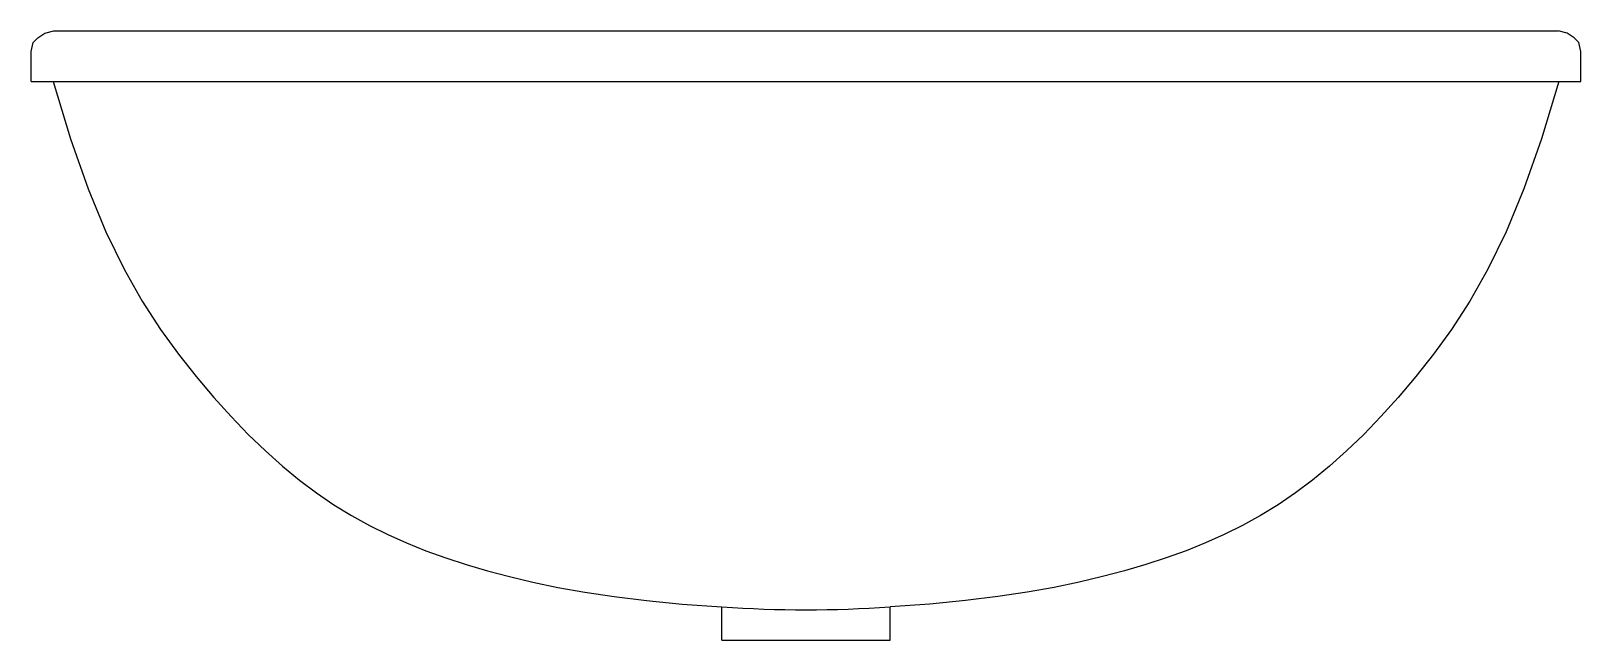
# Model space of a CAD drawing. Extents: x -845.329 to -844.83, y 498.855 to 499.052.
import ezdxf

# ---------------------------------------------------------------- set-up
doc = ezdxf.new("R2010")
doc.units = 0
doc.header["$LTSCALE"] = 50
doc.header["$MEASUREMENT"] = 0
doc.layers.add('A-PECAS', color=2, linetype='CONTINUOUS')

msp = doc.modelspace()

# ---------------------------------------------------------------- linework, layer by layer
at = {"layer": 'A-PECAS', "color": 2}
for p, q in [((-845.3290453006604, 499.0354109772593), (-845.3290615776773, 499.0450680266678)), ((-844.8298374992838, 499.0354109772593), (-844.8298212222669, 499.0450680266678)), ((-845.1065325055143, 498.855454834154), (-845.1065325055143, 498.8661157281889)), ((-845.0523502944299, 498.855454834154), (-845.0523502944299, 498.8661157281889)), ((-845.1065325055143, 498.855454834154), (-845.0523502944299, 498.855454834154))]:
    msp.add_line(p, q, dxfattribs=at)
at = {"layer": 'A-PECAS', "color": 1}
msp.add_line((-845.3290453006604, 499.0354109772593), (-844.8298374992838, 499.0354109772593), dxfattribs=at)
at = {"layer": 'A-PECAS', "color": 2}
for points in [[(-845.3290615776773, 499.0450680266678), (-845.3283258206262, 499.0480110548718), (-845.3268543065243, 499.0494825689738), (-845.3246470353712, 499.0509540830759), (-845.3217040071671, 499.0516898401269)], [(-845.3217040071671, 499.0516898401269), (-844.8371787927771, 499.0516898401269)], [(-844.8298212222669, 499.0450680266678), (-844.830556979318, 499.0480110548718), (-844.8320284934199, 499.0494825689738), (-844.834235764573, 499.0509540830759), (-844.8371787927771, 499.0516898401269)], [(-845.321941399972, 499.0354109772593), (-845.3163828742909, 499.0169227429552), (-845.3107018633875, 499.000873909034), (-845.3049302296375, 498.9869877521058), (-845.2990998354165, 498.9749875487809), (-845.2932425430998, 498.9645965756694), (-845.287390215063, 498.9555381093815), (-845.2815747136818, 498.9475354265274), (-845.2758279013315, 498.9403118037172), (-845.270172510027, 498.9336328213519), (-845.2645947503411, 498.9274332749947), (-845.2590717024858, 498.9216902639998), (-845.2535804466731, 498.9163808877211), (-845.2480980631151, 498.9114822455126), (-845.2426016320237, 498.9069714367285), (-845.2370682336111, 498.9028255607227), (-845.2314749480894, 498.8990217168493), (-845.2257992253478, 498.895536265726), (-845.2200199939848, 498.8923426130256), (-845.2141165522761, 498.8894134256846), (-845.2080681984974, 498.8867213706395), (-845.2018542309243, 498.8842391148268), (-845.1954539478327, 498.8819393251832), (-845.1888466474983, 498.8797946686449), (-845.1820116281966, 498.8777778121487), (-845.1749084286752, 498.8758675787522), (-845.1674175495677, 498.8740674159987), (-845.1593997319795, 498.8723869275526), (-845.1507157170158, 498.8708357170783), (-845.1412262457821, 498.8694233882404), (-845.1307920593838, 498.8681595447031), (-845.119273898926, 498.8670537901312), (-845.1065325055143, 498.8661157281889)], [(-844.8369413999721, 499.0354109772593), (-844.8424999256533, 499.0169227429552), (-844.8481809365567, 499.000873909034), (-844.8539525703067, 498.9869877521058), (-844.8597829645277, 498.9749875487809), (-844.8656402568444, 498.9645965756694), (-844.8714925848811, 498.9555381093815), (-844.8773080862624, 498.9475354265274), (-844.8830548986127, 498.9403118037172), (-844.8887102899172, 498.9336328213519), (-844.8942880496031, 498.9274332749947), (-844.8998110974584, 498.9216902639998), (-844.905302353271, 498.9163808877211), (-844.9107847368291, 498.9114822455126), (-844.9162811679205, 498.9069714367285), (-844.9218145663331, 498.9028255607227), (-844.9274078518548, 498.8990217168493), (-844.9330835745964, 498.895536265726), (-844.9388628059594, 498.8923426130256), (-844.9447662476681, 498.8894134256846), (-844.9508146014468, 498.8867213706395), (-844.9570285690199, 498.8842391148268), (-844.9634288521115, 498.8819393251832), (-844.9700361524459, 498.8797946686449), (-844.9768711717476, 498.8777778121487), (-844.983974371269, 498.8758675787522), (-844.9914652503765, 498.8740674159987), (-844.9994830679647, 498.8723869275526), (-845.0081670829284, 498.8708357170783), (-845.017656554162, 498.8694233882404), (-845.0280907405604, 498.8681595447031), (-845.0396089010181, 498.8670537901312), (-845.0523502944299, 498.8661157281889)]]:
    msp.add_lwpolyline(points, dxfattribs=at)
at = {"layer": 'A-PECAS', "color": 1}
msp.add_arc((-845.0794413999721, 499.2658923863576), 0.400693529291477, 266.1232440612974, 273.8767559387014, dxfattribs=at)

doc.saveas('drawing.dxf')
